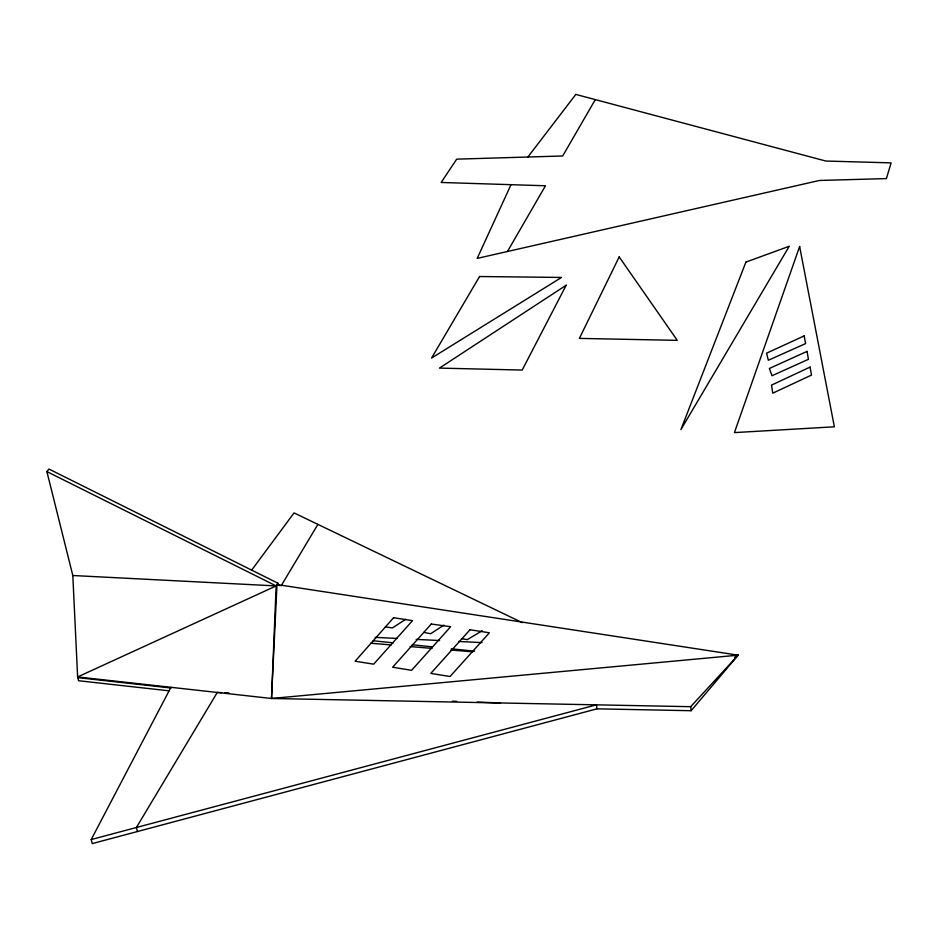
<?xml version="1.0" encoding="UTF-8"?>
<svg xmlns="http://www.w3.org/2000/svg" width="938" height="938" viewBox="0 0 938 938"><rect width="100%" height="100%" fill="white"/><g stroke="black" fill="none" stroke-linecap="round" stroke-linejoin="round"><path stroke-width="1.41" d="M46.9 471.603L276.159 585.922L77.631 676.943L271.504 698.482L276.991 584.55L738.147 655.17L690.685 706.689L271.504 698.482L276.159 585.922L277.824 583.166L48.952 469.047L46.9 471.603L72.812 575.51L77.631 676.943L78.593 680.73L168.957 690.814M511.011 184.68L477.196 258.396L819.39 180.471L886.422 178.583L891.1 162.872L825.78 161.031L575.826 94.41L527.883 157.021M732.297 654.888L738.147 655.17L691.13 710.711L596.943 708.835L92.264 843.59L91.209 839.557L170.939 687.308L171.103 688L77.807 677.635M507.458 251.501L545.47 185.771L441.153 182.464L456.7 159.155L562.694 155.978L595.302 99.604M281.095 585.875L317.912 524.377M251.49 570.374L294.051 512.91L522.29 622.656M443.932 625.107L430.612 633.736L423.87 632.4M405.791 619.268L392.377 627.932L385.389 626.842M734.477 657.491L738.147 655.17L271.504 698.482M482.191 630.723L467.276 639.657L461.508 638.649M735.591 656.506L738.147 655.17M91.209 839.557L596.416 704.837L596.943 708.835M221.661 692.619L217.276 692.455L136.397 827.515L137.405 831.537M224.581 692.725L228.954 692.889M452.374 701.178L456.759 701.331M477.208 702.093L500.564 702.961M375.223 637.371L397.173 638.45M416.202 639.388L439.617 640.537M458.635 641.463L482.05 642.612M72.812 575.51L276.159 585.922M370.756 643.222L391.158 644.945M410.105 646.552L431.961 648.404M450.897 649.999L472.752 651.851M373.09 640.76L393.374 642.847M412.204 644.769L432.477 646.857M451.307 648.791L474.487 651.16M277.824 583.166L279.29 585.652M690.685 706.689L691.13 710.711M799.633 246.506L734.431 432.606L834.363 426.802L799.633 246.506M745.898 262.101L680.906 429.604L789.233 246.272L745.898 262.101M619.197 256.918L579.391 338.395L677.271 340.353L619.197 256.918M566.189 285.211L522.196 370.064L439.453 368.095L566.189 285.211M479.564 276.522L431.562 358.058L561.499 277.449L479.564 276.522M393.561 617.743L355.139 661.22L373.664 664.174L412.521 620.639L393.561 617.743M431.269 624.028L392.623 667.235L411.606 670.307L450.662 626.713L431.269 624.028M469.997 629.75L430.8 673.414L450.041 676.521L489.378 632.787L469.997 629.75M810.08 367.086L771.54 385.108L772.76 393.163L811.499 375.094L810.08 367.086M804.159 335.921L766.569 353.169L768.328 360.251L805.59 343.601L804.159 335.921M807.055 351.375L769.348 368.482L772.021 375.728L808.439 359.313L807.055 351.375"/></g></svg>
